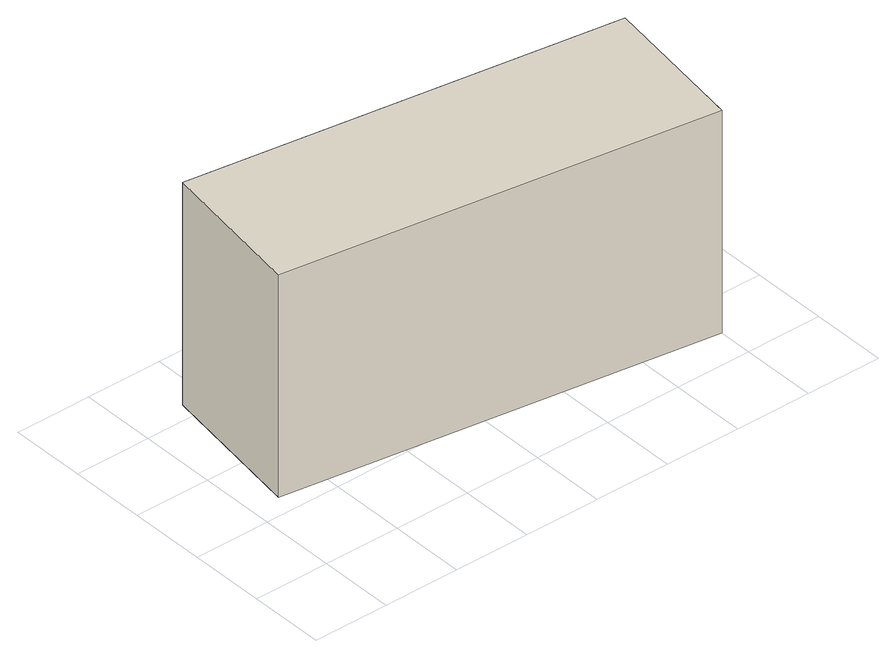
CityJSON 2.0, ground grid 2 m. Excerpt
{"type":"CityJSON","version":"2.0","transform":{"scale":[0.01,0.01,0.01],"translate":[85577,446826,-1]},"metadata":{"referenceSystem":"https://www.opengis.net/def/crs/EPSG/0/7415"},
"CityObjects":{
"building1":{"type":"Building","attributes":{"measuredHeight":5.93},"geometry":[{"type":"Solid","lod":"1","boundaries":[[[[0,1,2,3]],[[4,5,6,7]],[[3,6,5,0]],[[0,5,4,1]],[[1,4,7,2]],[[2,7,6,3]]]]}]}
},
"vertices":[
[1201,90,93],[77,252,93],[137,646,93],[1260,485,93],[77,252,693],[1201,90,693],[1260,485,693],[137,646,693]
]}
